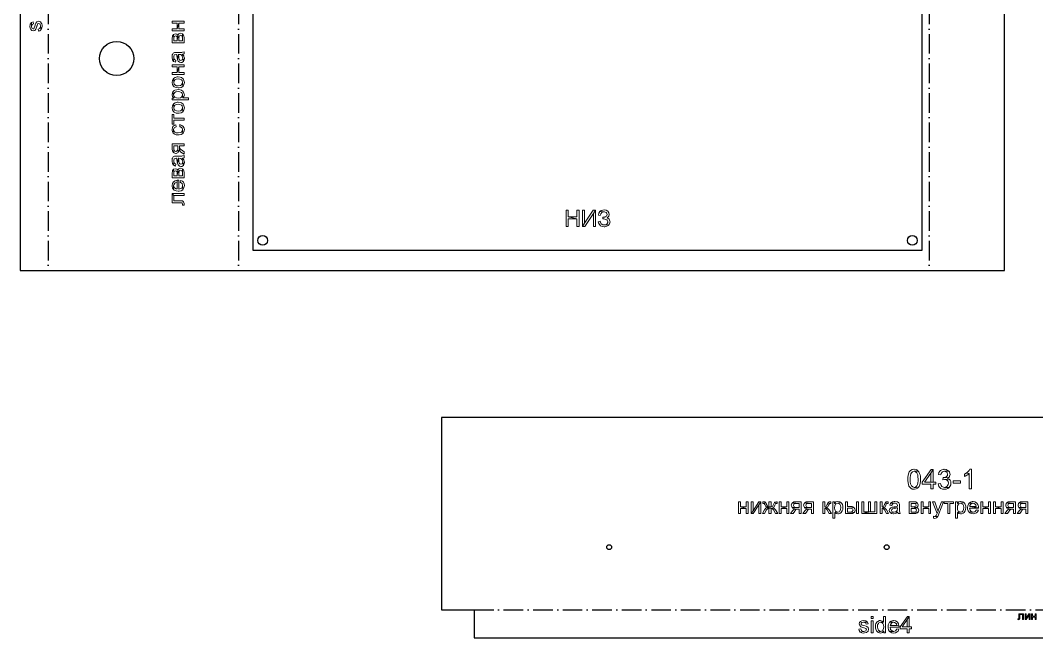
# Model space of a CAD drawing. Header units: millimetres. Extents: x -999 to 572, y 445 to 1201.
# Drawn here: x -999 to -376, y 445 to 823 of the extents above; entities that cross this region are included whole.
import ezdxf

# ---------------------------------------------------------------- set-up
doc = ezdxf.new("R2010")
doc.units = ezdxf.units.MM
doc.header["$MEASUREMENT"] = 0
doc.linetypes.add('ACAD_ISO10W100', pattern=[18, 12, -3, 0, -3])
doc.layers.add('Drawing', color=30, linetype='Continuous')

# ---------------------------------------------------------------- blocks, each defined once
blk = doc.blocks.new('Insert2')
at = {"color": 0}
for p, q in [((861.78, -17.64), (743.78, -17.64)), ((743.78, -17.64), (743.78, -37.64)), ((861.78, -441.64), (861.78, -17.64)), ((743.78, -37.64), (726.78, -37.64)), ((726.78, -37.64), (726.78, -541.64)), ((911.78, -441.64), (861.78, -441.64)), ((911.78, -561.64), (911.78, -441.64)), ((726.78, -541.64), (743.78, -541.64)), ((743.78, -541.64), (743.78, -561.64)), ((743.78, -561.64), (911.78, -561.64))]:
    blk.add_line(p, q, dxfattribs=at)

msp = doc.modelspace()

# ---------------------------------------------------------------- linework, layer by layer
at = {"color": 0}
msp.add_lwpolyline([(-396, 996), (-999, 996), (-999, 670), (-396, 670)], close=True, dxfattribs=at)
for centre, radius in [((-940, 800), 10.5), ((-850.5, 688.5), 3), ((-452.5, 688.5), 3), ((-638.25, 500.5), 1.5), ((-638.25, 500.5), 1.5), ((-468.25, 500.5), 1.5), ((-468.25, 500.5), 1.5)]:
    msp.add_circle(centre, radius)
at = {"layer": 'Drawing', "linetype": 'ACAD_ISO10W100'}
for p, q in [((-982, 996), (-982, 670)), ((-865.25, 996), (-865.25, 670)), ((-442.25, 996), (-442.25, 670)), ((-721, 462), (-217, 462))]:
    msp.add_line(p, q, dxfattribs=at)
at = {"layer": 'Drawing'}
msp.add_lwpolyline([(-856.5, 682.5), (-446.5, 682.5), (-446.5, 982.5), (-856.5, 982.5)], close=True, dxfattribs=at)
at = {"layer": 'Drawing', "color": 30, "lineweight": 0}
for points in [[(-993.17, 819.63), (-993.04, 818.55), (-992.63, 817.8), (-991.95, 817.19), (-991.07, 816.99), (-990.12, 817.26), (-989.45, 818.01), (-989.24, 818.55), (-988.84, 819.9), (-988.77, 820.04), (-988.43, 821.19), (-987.76, 821.53), (-986.94, 821.12), (-986.88, 821.05), (-986.6, 819.83), (-986.2, 817.74), (-985.79, 818.55), (-985.59, 819.83), (-985.59, 820.24), (-985.86, 821.39), (-985.93, 821.53), (-986.74, 822.41), (-986.74, 822.41), (-987.89, 822.81), (-988.91, 822.47), (-989.58, 821.66), (-989.72, 821.26), (-990.12, 819.83), (-990.46, 818.75), (-990.8, 818.28), (-991.21, 818.14), (-991.88, 818.55), (-991.88, 818.55), (-992.16, 819.7), (-992.22, 822.07), (-992.9, 821.12), (-992.97, 820.85)], [(-992.22, 822.07), (-992.16, 819.7), (-991.82, 820.85), (-990.94, 821.32), (-991.14, 822.54)], [(-905.92, 822.83), (-905.92, 821.65), (-902.88, 821.65), (-902.88, 818.24), (-901.92, 821.65), (-898.66, 821.65), (-898.66, 822.83)], [(-988.09, 818.01), (-987.89, 816.79), (-987.08, 816.99), (-986.2, 817.74), (-986.6, 819.83), (-986.6, 819.63), (-987.01, 818.55), (-987.01, 818.48)], [(-905.92, 818.24), (-905.92, 816.98), (-898.66, 816.98), (-898.66, 818.24), (-901.92, 818.24), (-901.92, 821.65), (-902.88, 818.24)], [(-905.92, 812.38), (-905.92, 809.57), (-898.66, 809.57), (-898.66, 812.83), (-898.73, 813.72), (-899.18, 814.75), (-899.55, 815.12), (-899.69, 810.83), (-901.84, 810.83), (-901.84, 812.31), (-902.44, 814.31), (-902.88, 810.83), (-904.88, 810.83), (-904.88, 812.16), (-905.1, 814.83), (-905.77, 813.94), (-905.85, 813.72)], [(-905.1, 814.83), (-904.88, 812.16), (-904.88, 812.38), (-904.66, 813.57), (-903.84, 813.94), (-903.25, 813.72), (-902.96, 813.2), (-902.88, 812.09), (-902.88, 810.83), (-902.44, 814.31), (-903.1, 814.98), (-903.99, 815.2)], [(-902.44, 814.31), (-901.84, 812.31), (-901.77, 813.42), (-901.4, 814.01), (-900.73, 814.24), (-899.92, 813.86), (-899.84, 813.72), (-899.69, 812.38), (-899.69, 810.83), (-899.55, 815.12), (-900.73, 815.5), (-901.84, 815.2)], [(-906.07, 800.97), (-906.07, 800.52), (-905.85, 799.34), (-905.77, 799.26), (-905.1, 798.23), (-905.03, 800.82), (-905.03, 801.12), (-904.66, 802.23), (-903.62, 802.53), (-903.25, 802.53), (-903.1, 801.78), (-902.88, 800.38), (-902.66, 799.26), (-902.29, 802.53), (-901.84, 802.53), (-901.84, 802.53), (-900.66, 802.38), (-899.77, 801.56), (-899.77, 801.49), (-899.55, 802.67), (-898.66, 802.9), (-898.66, 804.16), (-899.55, 803.86), (-900.14, 803.79), (-901.7, 803.79), (-903.33, 803.79), (-904.51, 803.71), (-905.33, 803.34), (-905.85, 802.45), (-905.92, 802.23)], [(-905.1, 798.23), (-905.03, 798.15), (-903.84, 797.71), (-903.7, 798.89), (-903.7, 798.89), (-904.73, 799.56), (-904.81, 799.56), (-905.03, 800.82)], [(-902.66, 799.26), (-902.29, 798.38), (-901.55, 797.71), (-900.58, 797.49), (-900.14, 797.56), (-899.1, 798.15), (-899.47, 800.3), (-899.77, 799.19), (-900.58, 798.82), (-901.18, 798.97), (-901.62, 799.49), (-901.84, 800.52), (-901.99, 801.49), (-902.29, 802.53)], [(-899.77, 801.49), (-899.47, 800.3), (-899.1, 798.15), (-898.73, 798.67), (-898.51, 800.01), (-898.51, 800.15), (-898.73, 801.34), (-898.88, 801.56), (-899.55, 802.67)], [(-905.92, 796.08), (-905.92, 794.82), (-902.88, 794.82), (-902.88, 791.41), (-901.92, 794.82), (-898.66, 794.82), (-898.66, 796.08)], [(-905.92, 791.41), (-905.92, 790.22), (-898.66, 790.22), (-898.66, 791.41), (-901.92, 791.41), (-901.92, 794.82), (-902.88, 791.41)], [(-906.07, 785.41), (-906.07, 785.33), (-905.85, 784.15), (-905.25, 783.11), (-904.73, 782.59), (-903.62, 782.15), (-902.29, 782), (-901.62, 782), (-900.44, 782.29), (-899.47, 782.89), (-899.55, 785.41), (-899.62, 784.81), (-900.21, 783.85), (-900.95, 783.41), (-902.29, 783.26), (-903.4, 783.33), (-904.36, 783.85), (-904.73, 784.22), (-905.03, 785.41), (-905.1, 787.78), (-905.25, 787.63), (-905.85, 786.59)], [(-905.1, 787.78), (-905.03, 785.41), (-905.03, 785.85), (-904.36, 786.89), (-903.62, 787.33), (-902.36, 787.48), (-901.18, 787.41), (-900.21, 786.89), (-899.84, 786.52), (-899.55, 785.41), (-899.47, 782.89), (-899.32, 783.11), (-898.73, 784.15), (-898.51, 785.41), (-898.58, 786), (-898.95, 787.11), (-899.25, 787.56), (-900.21, 788.37), (-901.03, 788.67), (-902.36, 788.74), (-902.96, 788.74), (-904.14, 788.44)], [(-906.07, 777.85), (-906.07, 777.85), (-905.77, 776.66), (-904.96, 775.77), (-904.73, 776.66), (-905.1, 777.77), (-905.62, 779.55), (-905.85, 779.11)], [(-905.62, 779.55), (-905.1, 777.77), (-905.1, 778.14), (-904.44, 779.11), (-903.7, 779.55), (-902.36, 779.7), (-901.18, 779.55), (-900.21, 779.11), (-899.92, 778.81), (-899.55, 777.7), (-899.4, 775.92), (-898.8, 776.66), (-898.51, 777.77), (-898.58, 778.22), (-898.95, 779.4), (-899.32, 779.85), (-900.36, 780.59), (-901.1, 780.81), (-902.36, 780.96), (-903.1, 780.89), (-904.29, 780.59), (-904.73, 780.37)], [(-906.07, 769.84), (-906.07, 769.84), (-905.85, 768.58), (-905.25, 767.55), (-904.73, 767.03), (-903.62, 766.58), (-902.29, 766.43), (-901.62, 766.51), (-900.44, 766.8), (-899.47, 767.4), (-899.55, 769.84), (-899.62, 769.32), (-900.21, 768.29), (-900.95, 767.92), (-902.29, 767.69), (-903.4, 767.84), (-904.36, 768.29), (-904.73, 768.73), (-905.03, 769.84), (-905.1, 772.29), (-905.25, 772.07), (-905.85, 771.1)], [(-905.92, 775.77), (-905.92, 774.66), (-895.91, 774.66), (-895.91, 775.92), (-899.4, 775.92), (-899.55, 777.7), (-899.55, 777.33), (-900.21, 776.36), (-900.88, 775.92), (-902.29, 775.77), (-903.4, 775.92), (-904.36, 776.36), (-904.73, 776.66), (-904.96, 775.77)], [(-905.1, 772.29), (-905.03, 769.84), (-905.03, 770.36), (-904.36, 771.32), (-903.62, 771.77), (-902.36, 771.99), (-901.18, 771.84), (-900.21, 771.32), (-899.84, 770.95), (-899.55, 769.84), (-899.47, 767.4), (-899.32, 767.55), (-898.73, 768.58), (-898.51, 769.84), (-898.58, 770.44), (-898.95, 771.62), (-899.25, 772.07), (-900.21, 772.81), (-901.03, 773.1), (-902.36, 773.25), (-902.96, 773.18), (-904.14, 772.88)], [(-905.92, 765.69), (-905.92, 759.84), (-904.88, 759.84), (-904.88, 762.14), (-898.66, 762.14), (-898.66, 763.39), (-904.88, 763.39), (-904.88, 765.69)], [(-906.07, 756.43), (-906.07, 755.84), (-905.62, 754.72), (-905.33, 754.28), (-905.1, 756.5), (-904.73, 757.54), (-904.66, 757.54), (-903.62, 758.13), (-903.77, 759.32), (-904.59, 759.1), (-905.47, 758.36), (-905.85, 757.69)], [(-905.33, 754.28), (-904.29, 753.54), (-903.55, 753.24), (-902.29, 753.17), (-901.62, 753.17), (-900.44, 753.46), (-899.47, 754.06), (-899.55, 756.43), (-899.55, 755.98), (-900.21, 754.95), (-900.95, 754.58), (-902.29, 754.43), (-903.47, 754.5), (-904.44, 754.95), (-904.73, 755.32), (-905.1, 756.5)], [(-901.32, 758.21), (-900.95, 758.21), (-899.99, 757.61), (-899.92, 757.54), (-899.55, 756.43), (-899.47, 754.06), (-899.32, 754.21), (-898.73, 755.17), (-898.51, 756.43), (-898.66, 757.39), (-899.25, 758.43), (-899.99, 759.02), (-901.18, 759.47)], [(-905.92, 747.76), (-905.92, 744.42), (-905.85, 743.46), (-905.33, 742.5), (-904.96, 742.12), (-904.88, 746.57), (-902.51, 746.57), (-902.51, 745.16), (-902.36, 742.35), (-902.07, 742.72), (-901.62, 743.9), (-901.55, 743.61), (-901.47, 746.57), (-898.66, 746.57), (-898.66, 747.76)], [(-904.96, 742.12), (-903.77, 741.83), (-903.47, 741.83), (-902.36, 742.35), (-902.51, 745.16), (-902.51, 744.57), (-902.81, 743.53), (-903.77, 743.09), (-904.59, 743.38), (-904.66, 743.53), (-904.88, 744.79), (-904.88, 746.57)], [(-901.55, 743.61), (-900.66, 742.64), (-898.66, 741.38), (-898.66, 742.87), (-900.29, 743.98), (-900.51, 744.13), (-901.32, 744.87), (-901.47, 745.83), (-901.47, 746.57)], [(-906.07, 737.38), (-906.07, 736.86), (-905.85, 735.75), (-905.77, 735.6), (-905.1, 734.64), (-905.03, 737.16), (-905.03, 737.53), (-904.66, 738.57), (-903.62, 738.94), (-903.25, 738.94), (-903.1, 738.12), (-902.88, 736.71), (-902.66, 735.6), (-902.29, 738.94), (-901.84, 738.94), (-901.84, 738.94), (-900.66, 738.72), (-899.77, 737.9), (-899.77, 737.83), (-899.55, 739.01), (-898.66, 739.23), (-898.66, 740.57), (-899.55, 740.27), (-900.14, 740.2), (-901.7, 740.2), (-903.33, 740.2), (-904.51, 740.12), (-905.33, 739.75), (-905.85, 738.86), (-905.92, 738.64)], [(-905.1, 734.64), (-905.03, 734.57), (-903.84, 734.12), (-903.7, 735.31), (-903.7, 735.31), (-904.73, 735.9), (-904.81, 735.97), (-905.03, 737.16)], [(-902.66, 735.6), (-902.29, 734.79), (-901.55, 734.12), (-900.58, 733.9), (-900.14, 733.9), (-899.1, 734.49), (-899.47, 736.64), (-899.77, 735.53), (-900.58, 735.16), (-901.18, 735.38), (-901.62, 735.83), (-901.84, 736.94), (-901.99, 737.9), (-902.29, 738.94)], [(-899.77, 737.83), (-899.47, 736.64), (-899.1, 734.49), (-898.73, 735.08), (-898.51, 736.34), (-898.51, 736.49), (-898.73, 737.68), (-898.88, 737.97), (-899.55, 739.01)], [(-905.92, 729.75), (-905.92, 726.86), (-898.66, 726.86), (-898.66, 730.12), (-898.73, 731.08), (-899.18, 732.12), (-899.55, 732.42), (-899.69, 728.12), (-901.84, 728.12), (-901.84, 729.6), (-902.44, 731.68), (-902.88, 728.12), (-904.88, 728.12), (-904.88, 729.45), (-905.1, 732.12), (-905.77, 731.3), (-905.85, 731.01)], [(-905.1, 732.12), (-904.88, 729.45), (-904.88, 729.67), (-904.66, 730.86), (-903.84, 731.23), (-903.25, 731.01), (-902.96, 730.49), (-902.88, 729.45), (-902.88, 728.12), (-902.44, 731.68), (-903.1, 732.27), (-903.99, 732.49)], [(-902.44, 731.68), (-901.84, 729.6), (-901.77, 730.79), (-901.4, 731.38), (-900.73, 731.6), (-899.92, 731.16), (-899.84, 731.01), (-899.69, 729.75), (-899.69, 728.12), (-899.55, 732.42), (-900.73, 732.86), (-901.84, 732.49)], [(-906.07, 722.11), (-906.07, 721.74), (-905.77, 720.56), (-905.1, 719.67), (-905.1, 722.11), (-905.03, 722.63), (-904.36, 723.6), (-904.22, 723.75), (-902.96, 724.04), (-902.96, 720.04), (-902.96, 725.38), (-904.14, 725.08), (-905.1, 724.49), (-905.25, 724.34), (-905.85, 723.3)], [(-905.1, 719.67), (-904.66, 719.3), (-903.55, 718.85), (-902.21, 718.71), (-901.62, 718.71), (-900.44, 719), (-899.47, 719.6), (-899.55, 722.19), (-899.55, 721.67), (-900.14, 720.63), (-900.73, 720.26), (-901.99, 719.97), (-901.99, 725.38), (-902.29, 725.38), (-902.96, 725.38), (-902.96, 720.04), (-903.47, 720.11), (-904.51, 720.71), (-904.73, 720.93), (-905.1, 722.11)], [(-901.03, 724.04), (-900.88, 723.97), (-899.84, 723.3), (-899.55, 722.19), (-899.47, 719.6), (-899.25, 719.89), (-898.73, 720.85), (-898.51, 722.11), (-898.66, 723.15), (-899.1, 724.19), (-899.69, 724.78), (-900.88, 725.3)], [(-905.92, 717.22), (-905.92, 711.59), (-901.18, 711.59), (-900.06, 711.52), (-899.77, 711.29), (-899.69, 710.7), (-899.69, 710.18), (-898.66, 710.18), (-898.66, 711.22), (-898.95, 712.26), (-899.62, 712.7), (-899.92, 712.7), (-901.32, 712.78), (-904.88, 712.78), (-904.88, 716.04)], [(-905.92, 717.22), (-904.88, 716.04), (-898.66, 716.04), (-898.66, 717.22)], [(-663.3, 707.06), (-664.59, 707.06), (-664.59, 697.04), (-663.3, 697.04), (-663.3, 701.78), (-658.09, 701.78), (-663.3, 702.93)], [(-656.73, 707.06), (-658.09, 707.06), (-658.09, 702.93), (-663.3, 702.93), (-658.09, 701.78), (-658.09, 697.04), (-656.73, 697.04)], [(-653.35, 707.06), (-654.57, 707.06), (-654.57, 697.04), (-653.35, 699.14)], [(-646.72, 707.06), (-648, 707.06), (-653.35, 699.14), (-654.57, 697.04), (-653.21, 697.04), (-647.87, 704.96)], [(-646.72, 707.06), (-647.87, 704.96), (-647.87, 697.04), (-646.72, 697.04)], [(-644.01, 706.18), (-644.55, 705.23), (-644.89, 704.01), (-643.67, 703.74), (-643.4, 704.69), (-643.4, 704.76), (-642.72, 705.7), (-642.59, 705.77), (-641.37, 706.04)], [(-641.37, 707.19), (-642.18, 707.12), (-643.2, 706.79), (-644.01, 706.18), (-641.37, 706.04), (-641.1, 706.04), (-640.01, 705.57), (-639.95, 705.5), (-639.54, 704.42), (-639.88, 703.47), (-640.76, 702.93), (-640.89, 702.86), (-642.11, 702.79), (-642.11, 701.64), (-641.5, 701.64), (-640.83, 701.57), (-639.74, 701.17), (-639.54, 700.96), (-639.13, 699.81), (-639.13, 699.54), (-639.74, 698.53), (-640.15, 698.26), (-641.37, 697.99), (-638.66, 697.78), (-637.98, 698.73), (-637.71, 699.88), (-637.78, 700.36), (-638.25, 701.44), (-638.46, 701.71), (-639.54, 702.32), (-639.27, 702.52), (-638.46, 703.4), (-638.19, 704.48), (-638.39, 705.43), (-639.07, 706.38), (-639.13, 706.45), (-640.15, 707.06)], [(-643.81, 700.22), (-645.09, 699.88), (-644.89, 699.27), (-644.28, 698.19), (-643.53, 697.44), (-642.52, 697.04), (-641.37, 696.9), (-640.89, 696.9), (-639.68, 697.17), (-638.73, 697.72), (-638.66, 697.78), (-641.37, 697.99), (-642.05, 698.12), (-643.06, 698.73), (-643.33, 699.14)], [(-451.41, 548.21), (-451.53, 548.21), (-452.66, 548.01), (-453.59, 547.51), (-453.71, 547.39), (-454.39, 546.58), (-454.89, 545.51), (-454.91, 545.44), (-455.14, 544.49), (-455.27, 543.37), (-455.34, 542.08), (-455.32, 541.26), (-455.18, 539.97), (-454.96, 538.85), (-454.62, 537.95), (-454.14, 537.2), (-453.5, 536.58), (-452.55, 536.11), (-451.41, 535.95), (-451.3, 535.95), (-450.16, 536.15), (-449.23, 536.67), (-449.12, 536.76), (-451.41, 537.15), (-452.3, 537.38), (-453.12, 538.15), (-453.34, 538.54), (-453.59, 539.4), (-453.78, 540.58), (-453.82, 542.08), (-453.8, 543.15), (-453.66, 544.42), (-453.41, 545.39), (-453.05, 546.12), (-452.46, 546.71), (-451.44, 546.98), (-448.87, 547.14), (-449.73, 547.82), (-450.28, 548.05)], [(-439.83, 548.17), (-441.03, 548.17), (-446.51, 540.38), (-446.51, 539.04), (-441.28, 539.04), (-441.28, 536.15), (-439.83, 536.15), (-439.83, 539.04), (-438.2, 539.04), (-438.2, 540.38), (-439.83, 540.38), (-445.05, 540.38), (-441.28, 545.78)], [(-439.83, 548.17), (-441.28, 545.78), (-441.28, 540.38), (-445.05, 540.38), (-439.83, 540.38)], [(-432.93, 548.21), (-433.31, 548.19), (-434.4, 547.94), (-435.31, 547.39), (-435.61, 547.12), (-436.2, 546.21), (-436.54, 545.1), (-435.06, 544.83), (-434.88, 545.58), (-434.33, 546.46), (-433.97, 546.71), (-432.9, 546.98), (-430.22, 547.12), (-431.13, 547.78), (-431.81, 548.05)], [(-416.26, 548.21), (-417.21, 548.21), (-417.66, 547.48), (-418.51, 546.6), (-418.76, 546.39), (-419.64, 545.76), (-417.73, 545.55), (-417.73, 536.15), (-416.26, 536.15)], [(-448.87, 547.14), (-451.44, 546.98), (-450.55, 546.76), (-449.71, 546.01), (-449.51, 545.62), (-449.23, 544.74), (-449.07, 543.56), (-449.03, 542.08), (-449.05, 541.15), (-449.17, 539.83), (-449.39, 538.83), (-449.71, 538.15), (-450.44, 537.45), (-451.41, 537.15), (-449.12, 536.76), (-448.44, 537.58), (-447.94, 538.67), (-447.94, 538.7), (-447.69, 539.65), (-447.55, 540.78), (-447.51, 542.08), (-447.53, 542.78), (-447.6, 543.96), (-447.78, 544.92), (-448.05, 545.74), (-448.53, 546.69)], [(-433.63, 543.12), (-433.79, 541.83), (-432.75, 541.99), (-430.02, 542.22), (-431.06, 542.65), (-430.61, 542.92), (-433.38, 543.12)], [(-430.22, 547.12), (-432.9, 546.98), (-432.43, 546.94), (-431.5, 546.46), (-431.25, 546.17), (-430.93, 545.12), (-431.04, 544.42), (-431.7, 543.6), (-432.27, 543.31), (-433.38, 543.12), (-430.61, 542.92), (-429.84, 543.67), (-429.66, 544.01), (-429.43, 545.08), (-429.47, 545.58), (-429.86, 546.62)], [(-430.02, 542.22), (-432.75, 541.99), (-431.97, 541.9), (-431.06, 541.35), (-430.63, 540.76), (-430.41, 539.67), (-430.54, 538.81), (-431.11, 537.88), (-431.79, 537.4), (-432.86, 537.15), (-429.97, 537.04), (-429.47, 537.63), (-429, 538.6), (-428.84, 539.69), (-428.95, 540.69), (-429.43, 541.65)], [(-419.64, 545.76), (-420.66, 545.19), (-420.66, 543.76), (-420.16, 543.96), (-419.12, 544.53), (-418.57, 544.87), (-417.73, 545.55)], [(-435.22, 539.51), (-436.7, 539.33), (-436.58, 538.74), (-436.2, 537.72), (-435.49, 536.88), (-435.02, 536.51), (-434.02, 536.08), (-432.88, 535.95), (-431.88, 536.04), (-430.86, 536.4), (-429.97, 537.04), (-432.86, 537.15), (-433.38, 537.22), (-434.36, 537.72), (-434.83, 538.35)], [(-427.54, 539.76), (-427.54, 541.24), (-423.02, 541.24), (-423.02, 539.76), (-427.54, 539.76)], [(-557.73, 528.31), (-558.96, 528.31), (-558.96, 521.03), (-557.73, 521.03), (-557.73, 524.26), (-554.37, 524.26), (-557.73, 525.26)], [(-553.14, 528.31), (-554.37, 528.31), (-554.37, 525.26), (-557.73, 525.26), (-554.37, 524.26), (-554.37, 521.03), (-553.14, 521.03)], [(-550.05, 528.31), (-551.27, 528.31), (-551.27, 521.03), (-550.05, 522.76)], [(-545.32, 528.31), (-546.64, 528.31), (-550.05, 522.76), (-551.27, 521.03), (-549.96, 521.03), (-546.55, 526.53)], [(-545.32, 528.31), (-546.55, 526.53), (-546.55, 521.03), (-545.32, 521.03)], [(-541.54, 524.76), (-542.27, 524.31), (-543.09, 523.31), (-544.41, 521.03), (-543.09, 521.03), (-541.77, 523.31), (-541.04, 524.17), (-540.36, 524.4), (-539.09, 524.4)], [(-544, 528.31), (-544.14, 528.31), (-544.14, 527.26), (-543.77, 527.26), (-542.45, 527.85), (-542.95, 528.22)], [(-542.45, 527.85), (-543.77, 527.26), (-543.27, 527.17), (-542.95, 526.72), (-542.73, 526.22), (-542.27, 525.31), (-541.54, 524.76), (-540.36, 525.17), (-541.18, 525.4), (-541.27, 525.53), (-541.86, 526.72), (-541.95, 526.85)], [(-537, 527.81), (-537.59, 526.72), (-537.77, 526.26), (-538.27, 525.4), (-539.09, 525.17), (-540.36, 525.17), (-541.54, 524.76), (-539.09, 524.4), (-538.36, 524.17), (-537.68, 523.31), (-536.36, 521.03), (-535, 521.03), (-536.36, 523.31), (-537.09, 524.26), (-537.91, 524.76), (-537.18, 525.26), (-536.68, 526.26), (-536.27, 527.12), (-535.63, 527.26)], [(-539.09, 528.31), (-540.36, 528.31), (-540.36, 525.17), (-539.09, 525.17)], [(-539.09, 524.4), (-540.36, 524.4), (-540.36, 521.03), (-539.09, 521.03)], [(-535.27, 528.31), (-535.73, 528.31), (-536.82, 527.99), (-537, 527.81), (-535.63, 527.26), (-535.27, 527.26)], [(-532.91, 528.31), (-534.13, 528.31), (-534.13, 521.03), (-532.91, 521.03), (-532.91, 524.26), (-529.5, 524.26), (-532.91, 525.26)], [(-528.27, 528.31), (-529.5, 528.31), (-529.5, 525.26), (-532.91, 525.26), (-529.5, 524.26), (-529.5, 521.03), (-528.27, 521.03)], [(-524.95, 523.85), (-525.81, 522.99), (-527.13, 521.03), (-525.63, 521.03), (-524.54, 522.62), (-524.31, 522.94), (-523.63, 523.71), (-522.63, 523.85), (-521.95, 523.85)], [(-526, 527.72), (-526.36, 527.26), (-526.68, 526.17), (-526.63, 525.81), (-526.18, 524.76), (-523.31, 524.9), (-524, 524.9), (-524.95, 525.17), (-525.4, 526.12), (-525.09, 526.94), (-524.9, 527.08), (-523.68, 527.26), (-521.95, 527.26)], [(-520.72, 528.31), (-524.09, 528.31), (-525.09, 528.17), (-526, 527.72), (-521.95, 527.26), (-521.95, 524.9), (-523.31, 524.9), (-526.18, 524.76), (-525.72, 524.4), (-524.59, 523.99), (-524.95, 523.85), (-521.95, 523.85), (-521.95, 521.03), (-520.72, 521.03)], [(-517.4, 523.85), (-518.27, 522.99), (-519.59, 521.03), (-518.04, 521.03), (-516.99, 522.62), (-516.77, 522.94), (-516.04, 523.71), (-515.08, 523.85), (-514.4, 523.85)], [(-518.45, 527.72), (-518.81, 527.26), (-519.13, 526.17), (-519.09, 525.81), (-518.59, 524.76), (-515.72, 524.9), (-516.4, 524.9), (-517.4, 525.17), (-517.86, 526.12), (-517.54, 526.94), (-517.36, 527.08), (-516.13, 527.26), (-514.4, 527.26)], [(-513.17, 528.31), (-516.54, 528.31), (-517.49, 528.17), (-518.45, 527.72), (-514.4, 527.26), (-514.4, 524.9), (-515.72, 524.9), (-518.59, 524.76), (-518.18, 524.4), (-517.04, 523.99), (-517.4, 523.85), (-514.4, 523.85), (-514.4, 521.03), (-513.17, 521.03)], [(-506.22, 528.31), (-507.45, 528.31), (-507.45, 521.03), (-506.22, 521.03), (-506.22, 524.4), (-505.04, 524.76), (-506.22, 525.17)], [(-504.13, 527.76), (-504.67, 526.72), (-504.85, 526.26), (-505.4, 525.4), (-506.22, 525.17), (-505.04, 524.76), (-504.31, 525.26), (-503.81, 526.26), (-503.35, 527.12), (-502.72, 527.26)], [(-505.04, 524.76), (-506.22, 524.4), (-505.49, 524.17), (-504.76, 523.31), (-503.49, 521.03), (-502.13, 521.03), (-503.49, 523.31), (-504.22, 524.26)], [(-502.4, 528.31), (-502.63, 528.31), (-503.58, 528.22), (-504.08, 527.81), (-504.13, 527.76), (-502.72, 527.26), (-502.4, 527.26)], [(-500.22, 528.31), (-501.31, 528.31), (-501.31, 518.26), (-500.08, 518.26), (-500.08, 521.81), (-498.26, 521.9), (-498.72, 521.94), (-499.63, 522.58), (-500.04, 523.35), (-500.22, 524.62), (-500.04, 525.85), (-499.58, 526.76), (-499.22, 527.12), (-500.22, 527.35)], [(-498.08, 528.44), (-498.22, 528.44), (-499.31, 528.17), (-499.35, 528.17), (-500.22, 527.35), (-499.22, 527.12), (-498.22, 527.49), (-496.44, 527.99), (-496.94, 528.26)], [(-496.44, 527.99), (-498.22, 527.49), (-497.76, 527.44), (-496.85, 526.81), (-496.44, 525.99), (-496.26, 524.71), (-496.44, 523.49), (-496.85, 522.58), (-497.22, 522.21), (-498.26, 521.9), (-500.08, 521.81), (-499.26, 521.12), (-498.17, 520.9), (-497.67, 520.94), (-496.58, 521.35), (-496.08, 521.76), (-495.44, 522.71), (-495.17, 523.53), (-495.03, 524.71), (-495.08, 525.53), (-495.4, 526.62), (-495.67, 527.17)], [(-492.31, 528.31), (-493.53, 528.31), (-493.53, 521.03), (-490.44, 521.03), (-490.4, 521.03), (-489.12, 521.21), (-488.26, 521.71), (-492.31, 522.03), (-492.31, 524.44), (-490.85, 524.44), (-488.4, 524.85), (-488.49, 524.94), (-489.49, 525.35), (-490.76, 525.44), (-492.31, 525.44)], [(-488.4, 524.85), (-490.85, 524.44), (-490.12, 524.4), (-489.22, 524.08), (-488.85, 523.21), (-489.35, 522.35), (-489.72, 522.17), (-490.99, 522.03), (-492.31, 522.03), (-488.26, 521.71), (-487.85, 522.17), (-487.58, 523.26), (-487.71, 524.03)], [(-485.44, 528.31), (-486.67, 528.31), (-486.67, 521.03), (-485.44, 521.03)], [(-482.26, 528.31), (-483.49, 528.31), (-483.49, 521.03), (-478.21, 522.08), (-482.26, 522.08)], [(-474.21, 528.31), (-475.44, 528.31), (-475.44, 522.08), (-478.21, 522.08), (-483.49, 521.03), (-474.21, 521.03)], [(-478.21, 528.31), (-479.44, 528.31), (-479.44, 522.08), (-482.26, 522.08), (-478.21, 522.08)], [(-471.07, 528.31), (-472.3, 528.31), (-472.3, 521.03), (-471.07, 521.03), (-471.07, 524.4), (-469.89, 524.76), (-471.07, 525.17)], [(-469.03, 527.76), (-469.57, 526.72), (-469.76, 526.26), (-470.26, 525.4), (-471.07, 525.17), (-469.89, 524.76), (-469.21, 525.26), (-468.67, 526.26), (-468.26, 527.12), (-467.62, 527.26)], [(-469.89, 524.76), (-471.07, 524.4), (-470.39, 524.17), (-469.67, 523.31), (-468.35, 521.03), (-467.03, 521.03), (-468.35, 523.31), (-469.07, 524.26)], [(-467.3, 528.31), (-467.53, 528.31), (-468.48, 528.22), (-468.98, 527.81), (-469.03, 527.76), (-467.62, 527.26), (-467.3, 527.26)], [(-464.85, 525.03), (-465.76, 524.62), (-466.39, 523.94), (-466.62, 522.94), (-466.57, 522.4), (-465.98, 521.49), (-463.85, 521.85), (-463.85, 521.85), (-464.94, 522.17), (-465.3, 522.99), (-465.12, 523.58), (-464.66, 523.99), (-463.57, 524.21), (-462.57, 524.4), (-461.57, 524.67)], [(-465.89, 527.49), (-465.98, 527.31), (-466.39, 526.22), (-465.21, 526.08), (-465.16, 526.22), (-464.57, 527.12), (-464.48, 527.22), (-463.3, 527.44)], [(-463.16, 528.44), (-463.71, 528.44), (-464.8, 528.22), (-464.98, 528.12), (-465.89, 527.49), (-463.3, 527.44), (-462.94, 527.4), (-461.94, 527.03), (-461.94, 527.03), (-461.57, 525.94), (-461.57, 525.62), (-462.44, 525.44), (-463.75, 525.22), (-464.85, 525.03), (-461.57, 524.67), (-461.57, 524.21), (-461.57, 524.12), (-461.8, 522.99), (-461.8, 522.99), (-462.57, 522.17), (-462.71, 522.08), (-461.48, 521.94), (-461.25, 521.03), (-459.94, 521.03), (-460.25, 521.9), (-460.3, 522.58), (-460.35, 524.08), (-460.35, 525.72), (-460.39, 526.85), (-460.8, 527.67), (-461.62, 528.22), (-461.94, 528.31)], [(-451.71, 528.31), (-454.57, 528.31), (-454.57, 521.03), (-451.3, 521.03), (-450.3, 521.12), (-449.34, 521.53), (-448.93, 521.94), (-453.34, 522.03), (-453.34, 524.21), (-451.84, 524.21), (-449.8, 524.81), (-453.34, 525.26), (-453.34, 527.26), (-451.98, 527.26), (-449.3, 527.49), (-450.16, 528.12), (-450.48, 528.22)], [(-449.3, 527.49), (-451.98, 527.26), (-451.62, 527.26), (-450.57, 527.03), (-450.21, 526.26), (-450.43, 525.67), (-450.93, 525.31), (-452.03, 525.26), (-453.34, 525.26), (-449.8, 524.81), (-449.16, 525.49), (-448.93, 526.35), (-448.93, 526.4)], [(-449.8, 524.81), (-451.84, 524.21), (-450.66, 524.17), (-450.12, 523.76), (-449.89, 523.12), (-450.3, 522.31), (-450.48, 522.21), (-451.71, 522.03), (-453.34, 522.03), (-448.93, 521.94), (-448.62, 523.08), (-448.62, 523.08), (-448.93, 524.17)], [(-445.89, 528.31), (-447.11, 528.31), (-447.11, 521.03), (-445.89, 521.03), (-445.89, 524.26), (-442.52, 524.26), (-445.89, 525.26)], [(-441.3, 528.31), (-442.52, 528.31), (-442.52, 525.26), (-445.89, 525.26), (-442.52, 524.26), (-442.52, 521.03), (-441.3, 521.03)], [(-438.79, 528.31), (-440.11, 528.31), (-437.39, 521.03), (-436.79, 522.4), (-436.93, 522.99), (-437.29, 524.08)], [(-433.48, 528.31), (-434.7, 528.31), (-436.25, 524.08), (-436.43, 523.53), (-436.79, 522.4), (-437.39, 521.03), (-437.48, 520.71), (-437.89, 519.8), (-438.25, 519.44), (-438.93, 519.3), (-436.93, 519.26), (-436.75, 519.67), (-436.25, 520.94)], [(-427.25, 528.31), (-433.11, 528.31), (-433.11, 527.26), (-430.79, 527.26), (-430.79, 521.03), (-429.57, 521.03), (-429.57, 527.26), (-427.25, 527.26)], [(-424.93, 528.31), (-426.06, 528.31), (-426.06, 518.26), (-424.84, 518.26), (-424.84, 521.81), (-423.02, 521.9), (-423.43, 521.94), (-424.38, 522.58), (-424.79, 523.35), (-424.93, 524.62), (-424.79, 525.85), (-424.34, 526.76), (-423.97, 527.12), (-424.93, 527.35)], [(-422.84, 528.44), (-422.93, 528.44), (-424.06, 528.17), (-424.11, 528.17), (-424.93, 527.35), (-423.97, 527.12), (-422.97, 527.49), (-421.2, 527.99), (-421.7, 528.26)], [(-421.2, 527.99), (-422.97, 527.49), (-422.52, 527.44), (-421.61, 526.81), (-421.2, 525.99), (-421.02, 524.71), (-421.15, 523.49), (-421.61, 522.58), (-421.97, 522.21), (-423.02, 521.9), (-424.84, 521.81), (-424.02, 521.12), (-422.93, 520.9), (-422.38, 520.94), (-421.34, 521.35), (-420.84, 521.76), (-420.15, 522.71), (-419.88, 523.53), (-419.79, 524.71), (-419.84, 525.53), (-420.15, 526.62), (-420.43, 527.17)], [(-417.74, 527.44), (-418.15, 526.9), (-418.56, 525.85), (-418.7, 524.62), (-418.65, 523.85), (-418.34, 522.71), (-417.74, 521.85), (-415.24, 521.9), (-415.79, 521.94), (-416.74, 522.53), (-417.15, 523.17), (-417.43, 524.35), (-412.02, 524.35), (-412.02, 524.67), (-417.38, 525.35), (-417.29, 525.94), (-416.74, 526.9), (-416.38, 527.12), (-415.29, 527.44)], [(-415.34, 528.44), (-415.79, 528.44), (-416.88, 528.12), (-417.74, 527.44), (-415.29, 527.44), (-414.7, 527.35), (-413.79, 526.72), (-413.65, 526.53), (-413.33, 525.35), (-417.38, 525.35), (-412.02, 524.67), (-412.06, 525.49), (-412.38, 526.58), (-412.93, 527.44), (-413.2, 527.72), (-414.15, 528.26)], [(-413.33, 523.4), (-413.43, 523.12), (-414.11, 522.26), (-414.15, 522.21), (-415.24, 521.9), (-417.74, 521.85), (-417.43, 521.53), (-416.43, 521.03), (-415.24, 520.9), (-414.15, 521.03), (-413.2, 521.49), (-412.56, 522.17), (-412.06, 523.21)], [(-409.29, 528.31), (-410.52, 528.31), (-410.52, 521.03), (-409.29, 521.03), (-409.29, 524.26), (-405.88, 524.26), (-409.29, 525.26)], [(-404.65, 528.31), (-405.88, 528.31), (-405.88, 525.26), (-409.29, 525.26), (-405.88, 524.26), (-405.88, 521.03), (-404.65, 521.03)], [(-401.56, 528.31), (-402.79, 528.31), (-402.79, 521.03), (-401.56, 521.03), (-401.56, 524.26), (-398.19, 524.26), (-401.56, 525.26)], [(-396.97, 528.31), (-398.19, 528.31), (-398.19, 525.26), (-401.56, 525.26), (-398.19, 524.26), (-398.19, 521.03), (-396.97, 521.03)], [(-393.65, 523.85), (-394.51, 522.99), (-395.83, 521.03), (-394.28, 521.03), (-393.24, 522.62), (-393.01, 522.94), (-392.28, 523.71), (-391.33, 523.85), (-390.65, 523.85)], [(-394.69, 527.72), (-395.06, 527.26), (-395.33, 526.17), (-395.33, 525.81), (-394.83, 524.76), (-391.97, 524.9), (-392.65, 524.9), (-393.65, 525.17), (-394.1, 526.12), (-393.78, 526.94), (-393.6, 527.08), (-392.38, 527.26), (-390.65, 527.26)], [(-389.42, 528.31), (-392.74, 528.31), (-393.74, 528.17), (-394.69, 527.72), (-390.65, 527.26), (-390.65, 524.9), (-391.97, 524.9), (-394.83, 524.76), (-394.42, 524.4), (-393.28, 523.99), (-393.65, 523.85), (-390.65, 523.85), (-390.65, 521.03), (-389.42, 521.03)], [(-386.06, 523.85), (-386.92, 522.99), (-388.24, 521.03), (-386.74, 521.03), (-385.65, 522.62), (-385.46, 522.94), (-384.74, 523.71), (-383.78, 523.85), (-383.06, 523.85)], [(-387.1, 527.72), (-387.51, 527.26), (-387.78, 526.17), (-387.74, 525.81), (-387.28, 524.76), (-384.42, 524.9), (-385.1, 524.9), (-386.06, 525.17), (-386.56, 526.12), (-386.24, 526.94), (-386.06, 527.08), (-384.83, 527.26), (-383.06, 527.26)], [(-381.83, 528.31), (-385.19, 528.31), (-386.19, 528.17), (-387.1, 527.72), (-383.06, 527.26), (-383.06, 524.9), (-384.42, 524.9), (-387.28, 524.76), (-386.87, 524.4), (-385.74, 523.99), (-386.06, 523.85), (-383.06, 523.85), (-383.06, 521.03), (-381.83, 521.03)], [(-462.71, 522.08), (-463.85, 521.85), (-465.98, 521.49), (-465.35, 521.08), (-464.16, 520.9), (-463.94, 520.9), (-462.8, 521.12), (-462.48, 521.26), (-461.48, 521.94)], [(-439.61, 519.4), (-439.48, 518.26), (-438.7, 518.12), (-437.7, 518.4), (-437.66, 518.4), (-436.93, 519.26), (-438.93, 519.3)], [(-482.42, 455.44), (-483.51, 455.31), (-484.25, 454.97), (-484.86, 454.29), (-485.13, 453.41), (-484.79, 452.39), (-484.05, 451.72), (-483.51, 451.51), (-482.15, 451.11), (-482.02, 451.11), (-480.93, 450.7), (-480.53, 450.03), (-480.93, 449.28), (-481, 449.21), (-482.22, 448.87), (-484.39, 448.47), (-483.51, 448.06), (-482.22, 447.86), (-481.88, 447.93), (-480.66, 448.2), (-480.53, 448.27), (-479.65, 449.01), (-479.65, 449.01), (-479.31, 450.16), (-479.58, 451.24), (-480.39, 451.85), (-480.87, 452.06), (-482.22, 452.46), (-483.3, 452.73), (-483.78, 453.07), (-483.91, 453.55), (-483.57, 454.15), (-483.51, 454.22), (-482.36, 454.43), (-479.99, 454.56), (-480.93, 455.24), (-481.21, 455.31)], [(-479.99, 454.56), (-482.36, 454.43), (-481.21, 454.15), (-480.73, 453.27), (-479.58, 453.41)], [(-476.6, 458.08), (-477.82, 458.08), (-477.82, 456.66), (-476.6, 456.66)], [(-476.6, 455.31), (-477.82, 455.31), (-477.82, 448.06), (-476.6, 448.06)], [(-472.13, 455.44), (-472.61, 455.44), (-473.76, 454.97), (-474.17, 454.7), (-474.84, 453.61), (-475.05, 452.94), (-475.18, 451.65), (-475.11, 450.84), (-474.77, 449.69), (-474.5, 449.21), (-473.62, 448.4), (-471.93, 448.87), (-472.34, 448.94), (-473.35, 449.62), (-473.76, 450.36), (-473.89, 451.65), (-473.83, 452.8), (-473.35, 453.75), (-473.08, 454.09), (-472, 454.43), (-470.1, 454.49), (-470.92, 455.17)], [(-468.89, 458.08), (-470.1, 458.08), (-470.1, 454.49), (-472, 454.43), (-471.59, 454.43), (-470.58, 453.75), (-470.17, 452.94), (-470.04, 451.58), (-470.1, 450.57), (-470.58, 449.55), (-470.85, 449.28), (-470.04, 448.94), (-470.04, 448.06), (-468.89, 448.06)], [(-464.01, 455.44), (-464.35, 455.44), (-465.5, 455.17), (-466.45, 454.43), (-464.01, 454.43), (-463.4, 454.36), (-462.45, 453.75), (-462.32, 453.55), (-461.98, 452.39), (-466.04, 452.39), (-460.76, 452.33), (-461.03, 453.55), (-461.64, 454.49), (-461.78, 454.63), (-462.79, 455.24)], [(-454.4, 458.08), (-455.41, 458.08), (-459.95, 451.58), (-459.95, 450.43), (-455.62, 450.43), (-455.62, 448.06), (-454.4, 448.06), (-454.4, 450.43), (-453.05, 450.43), (-453.05, 451.58), (-454.4, 451.58), (-458.73, 451.58), (-455.62, 456.12)], [(-454.4, 458.08), (-455.62, 456.12), (-455.62, 451.58), (-458.73, 451.58), (-454.4, 451.58)], [(-384.35, 459.69), (-387.19, 459.69), (-387.19, 457.26), (-387.24, 456.7), (-387.33, 456.61), (-387.61, 456.56), (-387.89, 456.56), (-387.89, 456.05), (-387.38, 456), (-386.86, 456.19), (-386.63, 456.52), (-386.58, 456.66), (-386.58, 457.36), (-386.58, 459.17), (-384.95, 459.17)], [(-384.35, 459.69), (-384.95, 459.17), (-384.95, 456.05), (-384.35, 456.05)], [(-382.81, 459.69), (-383.41, 459.69), (-383.41, 456.05), (-382.81, 456.89)], [(-380.43, 459.69), (-381.08, 459.69), (-382.81, 456.89), (-383.41, 456.05), (-382.76, 456.05), (-381.04, 458.8)], [(-380.43, 459.69), (-381.04, 458.8), (-381.04, 456.05), (-380.43, 456.05)], [(-378.89, 459.69), (-379.5, 459.69), (-379.5, 456.05), (-378.89, 456.05), (-378.89, 457.64), (-377.21, 457.64), (-378.89, 458.15)], [(-376.61, 459.69), (-377.21, 459.69), (-377.21, 458.15), (-378.89, 458.15), (-377.21, 457.64), (-377.21, 456.05), (-376.61, 456.05)], [(-484.12, 450.43), (-485.33, 450.23), (-485.06, 449.42), (-484.39, 448.47), (-482.22, 448.87), (-482.42, 448.87), (-483.51, 449.28), (-483.57, 449.35)], [(-470.85, 449.28), (-471.93, 448.87), (-473.62, 448.4), (-473.22, 448.13), (-472.07, 447.86), (-472, 447.86), (-470.85, 448.2), (-470.04, 448.94)], [(-466.45, 454.43), (-466.79, 454.02), (-467.26, 452.94), (-467.4, 451.65), (-467.33, 450.97), (-467.06, 449.82), (-466.45, 448.87), (-463.94, 448.87), (-464.42, 448.94), (-465.43, 449.55), (-465.84, 450.09), (-466.11, 451.38), (-460.69, 451.38), (-460.69, 451.72), (-460.76, 452.33), (-466.04, 452.39), (-465.97, 452.87), (-465.37, 453.88), (-465.09, 454.09), (-464.01, 454.43)], [(-461.98, 450.36), (-462.05, 450.23), (-462.79, 449.28), (-462.79, 449.28), (-463.94, 448.87), (-466.45, 448.87), (-466.18, 448.6), (-465.16, 448.06), (-463.94, 447.86), (-462.86, 447.99), (-461.85, 448.54), (-461.24, 449.08), (-460.76, 450.23)]]:
    msp.add_lwpolyline(points, close=True, dxfattribs=at)

# ---------------------------------------------------------------- block references
at = {"rotation": 90}
msp.add_blockref('Insert2', (-758.64, -281.78), dxfattribs=at)
msp.add_blockref('Insert2', (-758.64, -281.78), dxfattribs=at)

doc.saveas('drawing.dxf')
